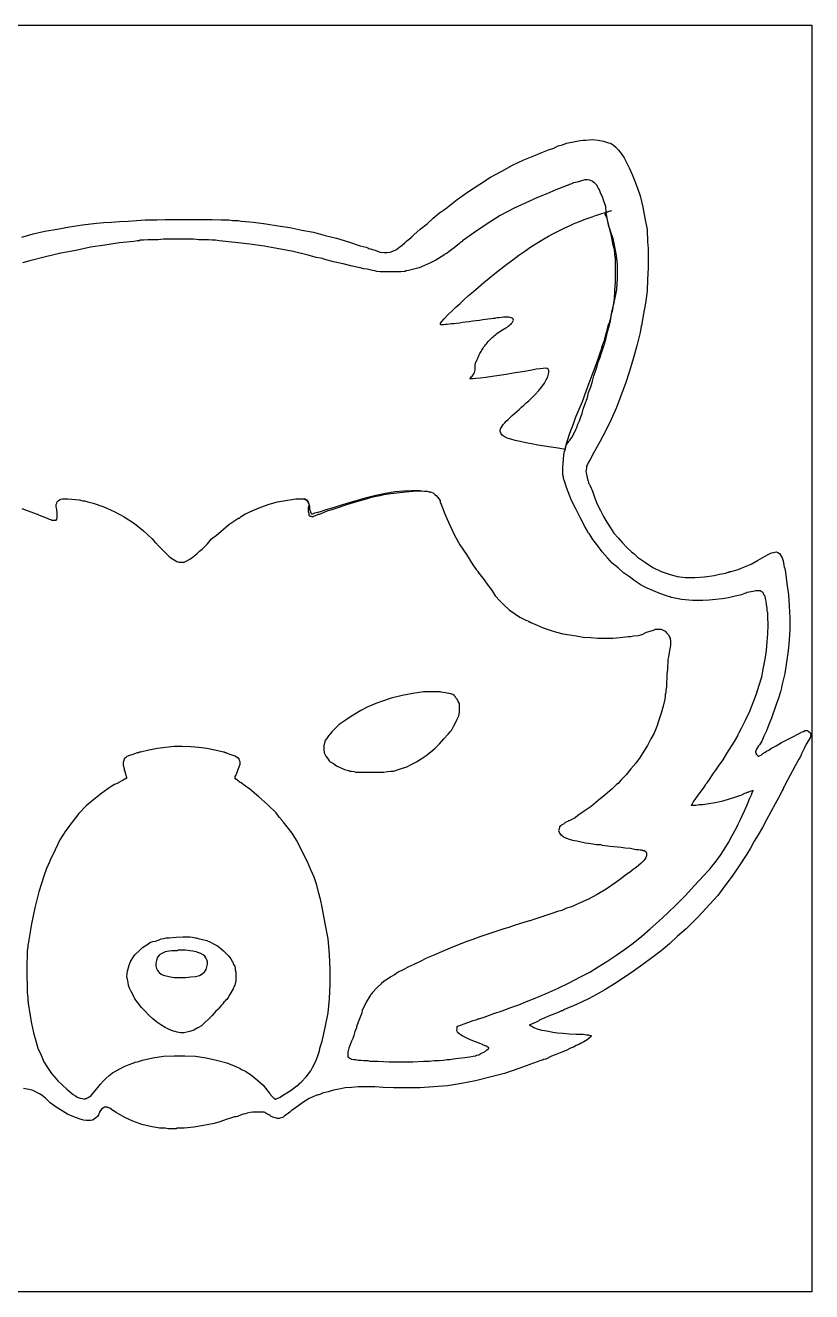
# Model space of a CAD drawing. Extents: x -102 to 19, y 4 to 421.
# Drawn here: x 3.651 to 6.095, y 3.89 to 7.827 of the extents above; entities that cross this region are included whole.
import ezdxf

# ---------------------------------------------------------------- set-up
doc = ezdxf.new("R2010")
doc.units = 0
doc.layers.add('PDF_Capa 1', color=7, linetype='CONTINUOUS')

msp = doc.modelspace()

# ---------------------------------------------------------------- linework, layer by layer
at = {"layer": 'PDF_Capa 1', "linetype": 'Continuous', "lineweight": 25}
for points in [[(2.1583, 7.8267), (6.095, 7.8267), (6.095, 3.89), (2.1583, 3.89)], [(4.805, 5.5117), (4.82, 5.5167), (4.8367, 5.5217), (4.8517, 5.53), (4.8667, 5.5367), (4.8817, 5.5467), (4.8967, 5.5567), (4.9117, 5.5683), (4.925, 5.58), (4.9383, 5.5933), (4.9517, 5.6083), (4.965, 5.6233), (4.9717, 5.63), (4.9717, 5.6317), (4.9733, 5.6333), (4.975, 5.635), (4.9817, 5.6467), (4.9883, 5.6583), (4.9933, 5.67), (4.9983, 5.68), (5, 5.6917), (5, 5.7017), (5, 5.71), (5, 5.7183), (4.9967, 5.725), (4.9933, 5.7317), (4.9883, 5.7367), (4.9867, 5.74), (4.9833, 5.7433), (4.98, 5.7467), (4.9733, 5.7483), (4.9667, 5.75), (4.9567, 5.7517), (4.9433, 5.7533), (4.94, 5.755), (4.9333, 5.755), (4.9183, 5.755), (4.9033, 5.755), (4.8883, 5.755), (4.855, 5.75), (4.8217, 5.7433), (4.7883, 5.735), (4.755, 5.7233), (4.75, 5.7217), (4.745, 5.72), (4.7333, 5.715), (4.7133, 5.7067), (4.6933, 5.6967), (4.675, 5.685), (4.6583, 5.675), (4.6417, 5.6633), (4.6267, 5.6533), (4.615, 5.6417), (4.6033, 5.63), (4.5933, 5.6183), (4.5867, 5.6083), (4.5833, 5.6033), (4.5817, 5.6), (4.5817, 5.5983), (4.5783, 5.5883), (4.5783, 5.5767), (4.58, 5.565), (4.585, 5.555), (4.5917, 5.545), (4.595, 5.54), (4.5983, 5.5367), (4.6083, 5.5317), (4.6183, 5.525), (4.6317, 5.5183), (4.6433, 5.5133), (4.655, 5.51), (4.66, 5.5083), (4.6617, 5.5083), (4.665, 5.5083), (4.6733, 5.5067), (4.6783, 5.505), (4.68, 5.505), (4.685, 5.505), (4.6933, 5.505), (4.705, 5.505), (4.7167, 5.505), (4.73, 5.505), (4.7317, 5.505), (4.735, 5.505), (4.74, 5.505), (4.75, 5.505), (4.7583, 5.505), (4.765, 5.505), (4.7767, 5.5067), (4.7867, 5.5083), (4.795, 5.5083)], [(3.8767, 4.525), (3.885, 4.535), (3.8933, 4.545), (3.9017, 4.5533), (3.9117, 4.5617), (3.9217, 4.57), (3.9333, 4.5767), (3.9467, 4.5833), (3.9583, 4.59), (3.9733, 4.5967), (3.9883, 4.6017), (3.9917, 4.6033), (4, 4.605), (4.015, 4.61), (4.0467, 4.6167), (4.08, 4.6217), (4.1133, 4.6233), (4.1467, 4.6233), (4.18, 4.6217), (4.2133, 4.6167), (4.245, 4.61), (4.2767, 4.6017), (4.305, 4.59), (4.3183, 4.5833), (4.325, 4.58), (4.335, 4.575), (4.355, 4.5617), (4.3733, 4.5467), (4.39, 4.5317), (4.405, 4.5133), (4.4083, 4.5083), (4.41, 4.5067), (4.4117, 4.505), (4.4133, 4.5017), (4.4183, 4.4967), (4.4233, 4.4917), (4.425, 4.49), (4.4283, 4.4883), (4.43, 4.4883), (4.4317, 4.49), (4.4367, 4.4917), (4.4433, 4.495), (4.45, 4.5), (4.4583, 4.505), (4.4767, 4.5167), (4.4917, 4.5283), (4.5, 4.5333), (4.5033, 4.5367), (4.5083, 4.5417), (4.5233, 4.5583), (4.5383, 4.5767), (4.5433, 4.5867), (4.55, 4.5983), (4.555, 4.61), (4.56, 4.6233), (4.565, 4.6383), (4.565, 4.6417), (4.5667, 4.6433), (4.5667, 4.645), (4.5667, 4.6467), (4.5733, 4.6683), (4.5833, 4.7117), (4.5917, 4.7567), (4.5967, 4.8), (4.5983, 4.8467), (4.5983, 4.8917), (4.5967, 4.9383), (4.5917, 4.9867), (4.5833, 5.035), (4.5733, 5.085), (4.5683, 5.11), (4.5667, 5.1167), (4.565, 5.12), (4.565, 5.1217), (4.5633, 5.1283), (4.5567, 5.1533), (4.5483, 5.1783), (4.5383, 5.2017), (4.5283, 5.2267), (4.5167, 5.2483), (4.505, 5.2717), (4.4933, 5.2933), (4.48, 5.315), (4.465, 5.335), (4.4567, 5.345), (4.4533, 5.35), (4.4517, 5.3517), (4.45, 5.3533), (4.44, 5.365), (4.43, 5.3783), (4.405, 5.4033), (4.3767, 5.4283), (4.3483, 5.4517), (4.335, 5.4617), (4.3217, 5.4717), (4.32, 5.4733), (4.3183, 5.4733), (4.3167, 5.475), (4.3133, 5.4767), (4.31, 5.48), (4.305, 5.4833), (4.3033, 5.4867), (4.3017, 5.4867), (4.3033, 5.4883), (4.3033, 5.4917), (4.305, 5.495), (4.31, 5.5067), (4.31, 5.5083), (4.3117, 5.5083), (4.3117, 5.51), (4.3117, 5.5117), (4.315, 5.5217), (4.3183, 5.53), (4.3183, 5.5367), (4.3167, 5.5417), (4.315, 5.5467), (4.31, 5.55), (4.3033, 5.555), (4.2933, 5.5583), (4.2817, 5.5617), (4.275, 5.565), (4.2717, 5.565), (4.27, 5.5667), (4.2667, 5.5667), (4.24, 5.5733), (4.215, 5.5783), (4.19, 5.5817), (4.165, 5.5833), (4.1383, 5.585), (4.1133, 5.585), (4.0867, 5.5817), (4.0617, 5.5783), (4.035, 5.5733), (4.0083, 5.5667), (4.0067, 5.5667), (4.005, 5.5667), (4.0033, 5.565), (3.9983, 5.565), (3.985, 5.56), (3.975, 5.5567), (3.9667, 5.5533), (3.9617, 5.55), (3.9583, 5.5467), (3.9567, 5.5417), (3.955, 5.535), (3.955, 5.5267), (3.9583, 5.5167), (3.9583, 5.5117), (3.96, 5.5083), (3.96, 5.5067), (3.9617, 5.5), (3.9633, 5.495), (3.965, 5.49), (3.965, 5.4867), (3.965, 5.485), (3.9633, 5.485), (3.96, 5.4833), (3.955, 5.48), (3.9483, 5.4767), (3.9417, 5.4733), (3.94, 5.4733), (3.94, 5.4717), (3.9367, 5.47), (3.9283, 5.4667), (3.915, 5.4583), (3.8883, 5.44), (3.8633, 5.42), (3.84, 5.4), (3.8167, 5.3767), (3.7967, 5.35), (3.7767, 5.3233), (3.7583, 5.295), (3.7433, 5.2633), (3.7283, 5.2317), (3.725, 5.2233), (3.7233, 5.22), (3.7217, 5.2167), (3.7167, 5.205), (3.7083, 5.1817), (3.6933, 5.1333), (3.68, 5.0833), (3.67, 5.0333), (3.6617, 4.9833), (3.66, 4.97), (3.6583, 4.9683), (3.6583, 4.9667), (3.6583, 4.9633), (3.6567, 4.9483), (3.6567, 4.9317), (3.655, 4.9133), (3.655, 4.875), (3.6567, 4.8383), (3.6567, 4.82), (3.6583, 4.805), (3.6583, 4.7967), (3.6583, 4.7933), (3.66, 4.7933), (3.66, 4.7917), (3.66, 4.7867), (3.665, 4.7533), (3.67, 4.7233), (3.6767, 4.695), (3.6833, 4.67), (3.69, 4.6467), (3.7, 4.625), (3.7083, 4.605), (3.72, 4.5867), (3.7317, 4.5683), (3.7467, 4.5517), (3.7517, 4.545), (3.765, 4.5333), (3.78, 4.52), (3.7933, 4.5083), (3.8, 4.5033), (3.8067, 4.4983), (3.8117, 4.495), (3.815, 4.4933), (3.8217, 4.4917), (3.8283, 4.49), (3.8333, 4.4883), (3.8383, 4.49), (3.84, 4.49), (3.8417, 4.49), (3.8417, 4.4917), (3.8483, 4.495), (3.855, 4.5), (3.8617, 4.5067)], [(3.985, 4.8133), (3.98, 4.8233), (3.975, 4.8333), (3.9717, 4.8417), (3.97, 4.8517), (3.9683, 4.86), (3.9667, 4.87), (3.9683, 4.8867), (3.9733, 4.905), (3.9767, 4.9133), (3.9783, 4.9183), (3.9783, 4.92), (3.98, 4.92), (3.985, 4.9283), (3.9917, 4.9367), (4.0067, 4.9517), (4.015, 4.96), (4.0233, 4.965), (4.0317, 4.97), (4.0383, 4.975), (4.0467, 4.9783), (4.055, 4.98), (4.0667, 4.9833), (4.0733, 4.9867), (4.08, 4.9883), (4.0883, 4.99), (4.0983, 4.99), (4.12, 4.9917), (4.14, 4.9933), (4.1617, 4.9933), (4.17, 4.9917), (4.1783, 4.99), (4.1817, 4.99), (4.1883, 4.9883), (4.2017, 4.985), (4.215, 4.9817), (4.2267, 4.9767), (4.2383, 4.97), (4.2483, 4.965), (4.2583, 4.9567), (4.2667, 4.95), (4.275, 4.9417), (4.2833, 4.9333), (4.29, 4.925), (4.295, 4.915), (4.2967, 4.9133), (4.2967, 4.9117), (4.2967, 4.91), (4.2983, 4.9067), (4.3017, 4.9017), (4.3033, 4.895), (4.3033, 4.89), (4.305, 4.8833), (4.305, 4.8683), (4.305, 4.8567), (4.3033, 4.8467), (4.3017, 4.8433), (4.3, 4.84), (4.2967, 4.8317), (4.2867, 4.8133), (4.2817, 4.805), (4.2767, 4.7983), (4.2733, 4.795), (4.2717, 4.7933), (4.2683, 4.79), (4.265, 4.785), (4.26, 4.78), (4.25, 4.7683), (4.2483, 4.7667), (4.2467, 4.765), (4.2433, 4.7617), (4.2317, 4.7483), (4.22, 4.7367), (4.2083, 4.7267), (4.1983, 4.7167), (4.1867, 4.71), (4.175, 4.7033), (4.165, 4.7), (4.1533, 4.6967), (4.1433, 4.695), (4.1333, 4.695), (4.1233, 4.6967), (4.1167, 4.6983), (4.1117, 4.7), (4.0983, 4.705), (4.085, 4.7117), (4.0717, 4.72), (4.06, 4.7283), (4.0467, 4.7383), (4.035, 4.75), (4.0233, 4.7617), (4.0117, 4.7733), (4.0017, 4.7867), (3.9917, 4.8)], [(4.2167, 4.9083), (4.2167, 4.915), (4.215, 4.9217), (4.2117, 4.9283), (4.2083, 4.9333), (4.2033, 4.9367), (4.1967, 4.9417), (4.19, 4.9433), (4.1817, 4.9467), (4.1717, 4.9483), (4.1617, 4.95), (4.1483, 4.9517), (4.1367, 4.9517), (4.1283, 4.9517), (4.125, 4.9517), (4.1233, 4.95), (4.1133, 4.95), (4.105, 4.95), (4.0983, 4.9483), (4.085, 4.9467), (4.075, 4.9417), (4.0683, 4.9367), (4.0617, 4.93), (4.0583, 4.92), (4.0567, 4.9117), (4.0567, 4.9033), (4.0583, 4.895), (4.0617, 4.8883), (4.0667, 4.8817), (4.0733, 4.8767), (4.0767, 4.875), (4.0833, 4.8733), (4.0883, 4.8717), (4.0967, 4.87), (4.1133, 4.8667), (4.1317, 4.8667), (4.1483, 4.8667), (4.165, 4.8683), (4.18, 4.87), (4.1917, 4.8733), (4.2, 4.8783), (4.2083, 4.885), (4.2133, 4.8917), (4.215, 4.9)]]:
    msp.add_lwpolyline(points, close=True, dxfattribs=at)
for points in [[(3.64, 7.1683), (3.675, 7.1783), (3.7117, 7.1867), (3.75, 7.1933), (3.7883, 7.2), (3.8283, 7.2067), (3.8717, 7.2117), (3.895, 7.2133), (3.9183, 7.215), (3.9433, 7.2167), (3.97, 7.2183), (3.9967, 7.22), (4.0233, 7.2217), (4.0383, 7.2217), (4.0417, 7.2217), (4.0433, 7.2217), (4.045, 7.2217), (4.0467, 7.2217), (4.06, 7.2217), (4.085, 7.2233), (4.1133, 7.2233), (4.1733, 7.2233), (4.2033, 7.2233), (4.2317, 7.2233), (4.26, 7.2217), (4.2833, 7.2217), (4.295, 7.22), (4.305, 7.22), (4.3133, 7.22), (4.3217, 7.2183), (4.36, 7.215), (4.3983, 7.21), (4.4367, 7.2033), (4.4733, 7.1983), (4.51, 7.19), (4.5467, 7.1833), (4.5833, 7.1733), (4.6183, 7.165), (4.655, 7.1533), (4.6917, 7.1417), (4.71, 7.1367), (4.715, 7.135), (4.7167, 7.1333), (4.7183, 7.1333), (4.7233, 7.1317), (4.74, 7.1267), (4.7533, 7.1217), (4.765, 7.12), (4.775, 7.12), (4.785, 7.1217), (4.7933, 7.125), (4.805, 7.13), (4.815, 7.1383), (4.8217, 7.1433), (4.83, 7.15), (4.8367, 7.1567), (4.845, 7.1633), (4.85, 7.1667), (4.85, 7.1683), (4.8533, 7.17), (4.8583, 7.175), (4.8783, 7.1933), (4.9, 7.21), (4.9183, 7.2267), (4.9383, 7.2433), (4.9567, 7.2567), (4.9933, 7.285), (5.0283, 7.31), (5.0633, 7.3333), (5.0967, 7.355), (5.1317, 7.3733), (5.165, 7.3917), (5.2, 7.4083), (5.2367, 7.4233), (5.2567, 7.4317), (5.2767, 7.44), (5.2933, 7.445), (5.3067, 7.4517), (5.32, 7.455), (5.3333, 7.46), (5.355, 7.465), (5.375, 7.4683), (5.385, 7.47), (5.3933, 7.47), (5.4133, 7.4717), (5.4317, 7.47), (5.4483, 7.4667), (5.4633, 7.4617), (5.47, 7.46), (5.4733, 7.4583), (5.4783, 7.455), (5.4867, 7.4483), (5.495, 7.4383), (5.5033, 7.4283), (5.5117, 7.415), (5.52, 7.3983), (5.5283, 7.3817), (5.5367, 7.3633), (5.545, 7.3417), (5.5533, 7.32), (5.5617, 7.2967), (5.57, 7.2617), (5.5767, 7.2267), (5.5833, 7.1917), (5.585, 7.1533), (5.5867, 7.1333), (5.5867, 7.1133), (5.5867, 7.0917), (5.5867, 7.0733), (5.585, 7.0367), (5.5833, 7), (5.5783, 6.9633), (5.5717, 6.925), (5.5683, 6.905), (5.5667, 6.9), (5.5667, 6.8983), (5.5667, 6.8967), (5.565, 6.8917), (5.5617, 6.8717), (5.5517, 6.83), (5.54, 6.79), (5.5283, 6.7517), (5.5167, 6.7133), (5.5017, 6.675), (5.4883, 6.6383), (5.4717, 6.6017), (5.455, 6.5667), (5.4367, 6.5317), (5.4183, 6.4983), (5.4067, 6.4767), (5.4017, 6.4683), (5.3983, 6.4617), (5.395, 6.4567), (5.395, 6.455), (5.395, 6.4533), (5.395, 6.45), (5.3933, 6.44), (5.395, 6.4317), (5.3967, 6.42), (5.4, 6.41), (5.4017, 6.405), (5.4017, 6.4033), (5.4033, 6.4017), (5.4067, 6.395), (5.4133, 6.3783), (5.42, 6.36), (5.4283, 6.3383), (5.4383, 6.3183), (5.4483, 6.3), (5.4583, 6.2817), (5.47, 6.265), (5.48, 6.2483), (5.4933, 6.2333), (5.5067, 6.2183), (5.52, 6.2033), (5.535, 6.19), (5.5433, 6.1833), (5.545, 6.1817), (5.5483, 6.1783), (5.5533, 6.1733), (5.5783, 6.1567), (5.6017, 6.1417), (5.6267, 6.1283), (5.6517, 6.12), (5.6767, 6.1133), (5.7033, 6.11), (5.7317, 6.11), (5.7617, 6.1117), (5.7917, 6.1167), (5.8083, 6.12), (5.8267, 6.1233), (5.835, 6.1267), (5.8367, 6.1267), (5.8383, 6.1267), (5.84, 6.1283), (5.845, 6.1283), (5.8667, 6.135), (5.8867, 6.1433), (5.9067, 6.1517), (5.9267, 6.1633), (5.9483, 6.175), (5.96, 6.1817), (5.97, 6.1867), (5.9767, 6.1883), (5.985, 6.19), (5.99, 6.1883), (5.995, 6.185), (5.9983, 6.18), (6.0033, 6.1717), (6.0067, 6.1617), (6.0083, 6.1483), (6.01, 6.1417), (6.0117, 6.14), (6.0117, 6.1383), (6.0117, 6.1367), (6.0133, 6.1267), (6.0183, 6.0917), (6.0233, 6.0567), (6.025, 6.0217), (6.0267, 5.985), (6.0267, 5.95), (6.025, 5.915), (6.0217, 5.8817), (6.0167, 5.8467), (6.0117, 5.8117), (6.0033, 5.7783), (6.0017, 5.77), (6.0017, 5.7683), (6.0017, 5.7667), (6, 5.7633), (5.9983, 5.755), (5.9917, 5.735), (5.985, 5.715), (5.97, 5.6733), (5.9617, 5.6533), (5.955, 5.6333), (5.9467, 5.6167), (5.94, 5.6017), (5.9333, 5.59), (5.93, 5.5867), (5.9267, 5.5817), (5.9233, 5.5767), (5.9217, 5.5717), (5.92, 5.5683), (5.9217, 5.5633), (5.9233, 5.56), (5.9267, 5.5567), (5.9283, 5.555), (5.9317, 5.555), (5.9333, 5.5567), (5.9383, 5.5583), (5.9417, 5.5617), (5.9433, 5.5633), (5.9467, 5.565), (5.95, 5.5667), (5.955, 5.57), (5.9617, 5.5733), (5.9683, 5.5783), (5.985, 5.5867), (6.0017, 5.5967), (6.0367, 5.615), (6.0517, 5.6233), (6.0583, 5.6267), (6.065, 5.63), (6.07, 5.6317), (6.0733, 5.635), (6.0767, 5.635), (6.0783, 5.635), (6.0817, 5.635), (6.085, 5.6317), (6.09, 5.6283), (6.0917, 5.625), (6.0933, 5.62), (6.0917, 5.6183), (6.0917, 5.615), (6.09, 5.6117), (6.0883, 5.6083), (6.085, 5.6033), (6.0783, 5.5917), (6.0717, 5.5783), (6.0633, 5.5617), (6.06, 5.5533), (6.055, 5.545), (6.0433, 5.525), (6.02, 5.48), (6.01, 5.46), (6.0067, 5.455), (6.0067, 5.4533), (6.0033, 5.4483), (5.9967, 5.435), (5.9817, 5.4067), (5.9683, 5.3817), (5.955, 5.3567), (5.9417, 5.3333), (5.9283, 5.31), (5.9167, 5.29), (5.905, 5.2683), (5.8933, 5.25), (5.87, 5.2133), (5.8483, 5.1817), (5.825, 5.1517), (5.8033, 5.1217), (5.7783, 5.095), (5.755, 5.0683), (5.7417, 5.055), (5.73, 5.0433), (5.705, 5.0183), (5.6783, 4.995), (5.6533, 4.9717), (5.6267, 4.95), (5.5983, 4.9283), (5.57, 4.9067), (5.5417, 4.8867), (5.5117, 4.8667), (5.4817, 4.8467), (5.4517, 4.8283), (5.4267, 4.8133), (5.4033, 4.8017), (5.38, 4.79), (5.355, 4.7783), (5.3417, 4.7733), (5.3267, 4.7667), (5.32, 4.7633), (5.3167, 4.7633), (5.315, 4.7617), (5.3067, 4.7583), (5.2767, 4.7467), (5.2633, 4.74), (5.25, 4.735), (5.2467, 4.7317), (5.2433, 4.73), (5.2383, 4.7283), (5.2167, 4.7183), (5.225, 4.715), (5.2283, 4.7133), (5.2317, 4.7117), (5.2383, 4.7083), (5.255, 4.7033), (5.265, 4.7017), (5.2767, 4.7), (5.29, 4.6967), (5.305, 4.695), (5.3217, 4.6933), (5.3417, 4.6917), (5.3633, 4.69), (5.37, 4.69), (5.3717, 4.69), (5.375, 4.69), (5.385, 4.69), (5.395, 4.6883), (5.4017, 4.6883), (5.4067, 4.6867), (5.41, 4.6867), (5.41, 4.685), (5.4083, 4.6817), (5.4033, 4.6783), (5.3967, 4.6733), (5.3867, 4.6667), (5.3767, 4.6617), (5.3717, 4.6583), (5.3633, 4.655), (5.355, 4.65), (5.345, 4.6467), (5.3317, 4.64), (5.3183, 4.635), (5.3033, 4.6283), (5.2867, 4.6217), (5.2683, 4.6133), (5.2633, 4.6117), (5.2617, 4.6117), (5.2583, 4.61), (5.2533, 4.6083), (5.23, 4.6), (5.185, 4.5833), (5.14, 4.5683), (5.095, 4.5567), (5.05, 4.545), (5.0067, 4.5367), (4.9633, 4.53), (4.92, 4.5267), (4.8783, 4.5233), (4.8367, 4.5233), (4.795, 4.5233), (4.7633, 4.525), (4.7367, 4.5267), (4.71, 4.5267), (4.6867, 4.5267), (4.665, 4.525), (4.645, 4.5233), (4.6267, 4.52), (4.6083, 4.5167), (4.5917, 4.5117), (4.575, 4.5067), (4.5667, 4.5033), (4.5633, 4.5017), (4.56, 4.5017), (4.5517, 4.4983), (4.5333, 4.49), (4.5167, 4.48), (4.5017, 4.47), (4.4867, 4.4583), (4.4783, 4.4533), (4.475, 4.45), (4.4733, 4.4483), (4.465, 4.4417), (4.4567, 4.4367), (4.4517, 4.4317), (4.445, 4.43), (4.44, 4.4283), (4.4333, 4.4283), (4.4283, 4.43), (4.4233, 4.4317), (4.415, 4.435), (4.4133, 4.4367), (4.4117, 4.4383), (4.41, 4.4383), (4.4017, 4.4433), (4.395, 4.4467), (4.3933, 4.4483), (4.39, 4.4483), (4.3867, 4.4483), (4.3683, 4.4483), (4.3583, 4.4483), (4.35, 4.4467), (4.34, 4.445), (4.335, 4.4433), (4.3283, 4.4417), (4.32, 4.4383), (4.31, 4.435), (4.305, 4.4333), (4.3033, 4.4333), (4.3, 4.4333), (4.295, 4.4317), (4.275, 4.425), (4.255, 4.4183), (4.2383, 4.4133), (4.2217, 4.41), (4.205, 4.4067), (4.175, 4.4017), (4.145, 4.3983), (4.1283, 4.3983), (4.125, 4.3983), (4.1233, 4.3983), (4.1217, 4.3983), (4.12, 4.3967), (4.1067, 4.3967), (4.095, 4.3967), (4.085, 4.3983), (4.075, 4.3983), (4.0683, 4.3983), (4.04, 4.4033), (4.0133, 4.41), (3.985, 4.42), (3.96, 4.4317), (3.9333, 4.4467), (3.9283, 4.45), (3.9267, 4.4517), (3.925, 4.4517), (3.9233, 4.4533), (3.9133, 4.46), (3.9083, 4.4617), (3.905, 4.4633), (3.9033, 4.4633), (3.9017, 4.4633), (3.8967, 4.4633), (3.8933, 4.4617), (3.8883, 4.4583), (3.885, 4.4533), (3.8817, 4.4483), (3.8783, 4.44), (3.875, 4.435), (3.87, 4.43), (3.865, 4.4267), (3.86, 4.4233), (3.8533, 4.4217), (3.8467, 4.4217), (3.84, 4.4217), (3.8317, 4.4233), (3.8217, 4.4267), (3.81, 4.43), (3.8017, 4.4333), (3.7817, 4.4417), (3.765, 4.4517), (3.7467, 4.4633), (3.7283, 4.4767), (3.72, 4.485), (3.7183, 4.4867), (3.7167, 4.4883), (3.7133, 4.4917), (3.7033, 4.5), (3.695, 4.505), (3.685, 4.51), (3.675, 4.515), (3.6617, 4.5183), (3.645, 4.5217)], [(3.64, 6.325), (3.685, 6.3083), (3.6883, 6.3067), (3.69, 6.3067), (3.6917, 6.305), (3.6967, 6.3033), (3.705, 6.3), (3.7183, 6.295), (3.725, 6.2917), (3.73, 6.29), (3.7333, 6.2883), (3.735, 6.2883), (3.7383, 6.2883), (3.7433, 6.2883), (3.7467, 6.2883), (3.7483, 6.2917), (3.75, 6.2967), (3.75, 6.3033), (3.75, 6.3133), (3.7483, 6.3183), (3.7483, 6.3217), (3.7467, 6.33), (3.7467, 6.3367), (3.7483, 6.3417), (3.75, 6.345), (3.7533, 6.3483), (3.7567, 6.3517), (3.7617, 6.3533), (3.7667, 6.355), (3.775, 6.355), (3.7833, 6.355), (3.795, 6.3533), (3.8183, 6.3517), (3.83, 6.3483), (3.8317, 6.3483), (3.835, 6.3483), (3.845, 6.345), (3.8617, 6.3417), (3.895, 6.33), (3.9267, 6.315), (3.9583, 6.2983), (3.99, 6.2783), (4.0183, 6.255), (4.045, 6.23), (4.0517, 6.2233), (4.0533, 6.22), (4.0567, 6.2183), (4.065, 6.2083), (4.0733, 6.2), (4.08, 6.1933), (4.0867, 6.1867), (4.0933, 6.18), (4.0983, 6.175), (4.1033, 6.1717), (4.1133, 6.165), (4.1217, 6.16), (4.1283, 6.1583), (4.1367, 6.1583), (4.145, 6.1583), (4.1533, 6.1617), (4.1617, 6.1667), (4.1733, 6.175), (4.1783, 6.18), (4.185, 6.185), (4.1917, 6.1917), (4.2, 6.1983), (4.2167, 6.215), (4.23, 6.23), (4.245, 6.2417), (4.2583, 6.2533), (4.2833, 6.275), (4.3117, 6.2933), (4.3133, 6.295), (4.3167, 6.295), (4.3217, 6.3), (4.3333, 6.3067), (4.3583, 6.3183), (4.3833, 6.3283), (4.4083, 6.3383), (4.435, 6.345), (4.46, 6.35), (4.485, 6.3533), (4.4917, 6.355), (4.495, 6.355), (4.4967, 6.355), (4.5017, 6.355), (4.5083, 6.355), (4.5133, 6.355), (4.5183, 6.355), (4.52, 6.355), (4.525, 6.3517), (4.5283, 6.3467), (4.53, 6.3433), (4.5317, 6.3383), (4.5317, 6.3333), (4.53, 6.3283), (4.53, 6.315), (4.5317, 6.31), (4.5317, 6.305), (4.5333, 6.3017), (4.5367, 6.3017), (4.54, 6.3), (4.545, 6.3), (4.55, 6.3017), (4.5583, 6.305), (4.5617, 6.3067), (4.5633, 6.3067), (4.565, 6.3067), (4.5683, 6.3083), (4.58, 6.3133), (4.5917, 6.3183), (4.605, 6.3217), (4.62, 6.3267), (4.65, 6.3367), (4.6817, 6.3467), (4.7117, 6.355), (4.7267, 6.36), (4.7417, 6.3633), (4.7533, 6.365), (4.765, 6.3683), (4.7867, 6.3717), (4.8333, 6.3767), (4.855, 6.3783), (4.875, 6.38), (4.8833, 6.38), (4.8917, 6.3783), (4.9, 6.3783), (4.905, 6.3767), (4.9083, 6.3767), (4.91, 6.3767), (4.9117, 6.375), (4.9183, 6.3733), (4.9233, 6.3683), (4.9283, 6.365), (4.9367, 6.3533), (4.94, 6.3483), (4.94, 6.345), (4.94, 6.3433), (4.9417, 6.3417), (4.9433, 6.3383), (4.945, 6.3317), (4.9567, 6.3033), (4.97, 6.2733), (4.985, 6.2417), (5.0017, 6.2117), (5.0217, 6.1817), (5.0417, 6.15), (5.0517, 6.135), (5.0583, 6.1283), (5.0583, 6.125), (5.06, 6.125), (5.065, 6.1183), (5.0767, 6.1033), (5.0883, 6.0867), (5.0933, 6.08), (5.0983, 6.0733), (5.0983, 6.0717), (5.1, 6.0717), (5.1017, 6.0683), (5.105, 6.0633), (5.1117, 6.0533), (5.1267, 6.0367), (5.14, 6.0233), (5.155, 6.01), (5.1717, 5.9983), (5.1883, 5.9867), (5.2083, 5.9767), (5.2133, 5.975), (5.215, 5.9733), (5.2167, 5.9733), (5.2217, 5.97), (5.2417, 5.9617), (5.26, 5.9533), (5.2817, 5.9467), (5.3017, 5.94), (5.3217, 5.935), (5.3433, 5.9317), (5.3633, 5.9283), (5.385, 5.925), (5.4083, 5.9233), (5.43, 5.9217), (5.4533, 5.9217), (5.4767, 5.9217), (5.5, 5.9233), (5.525, 5.9267), (5.5283, 5.9267), (5.53, 5.9267), (5.5317, 5.9267), (5.5333, 5.9267), (5.5417, 5.9283), (5.5567, 5.93), (5.5683, 5.9333), (5.5817, 5.94), (5.5933, 5.9433), (5.6033, 5.9467), (5.61, 5.95), (5.6133, 5.95), (5.6167, 5.95), (5.62, 5.95), (5.6267, 5.95), (5.6333, 5.9467), (5.64, 5.9433), (5.645, 5.9367), (5.65, 5.9317), (5.6533, 5.925), (5.655, 5.9217), (5.655, 5.9183), (5.6567, 5.915), (5.6567, 5.905), (5.6567, 5.9), (5.655, 5.8933), (5.6517, 5.8767), (5.65, 5.8633), (5.6483, 5.855), (5.6483, 5.845), (5.6467, 5.835), (5.6467, 5.8233), (5.645, 5.8117), (5.645, 5.8), (5.6433, 5.78), (5.6433, 5.77), (5.6417, 5.76), (5.6417, 5.7517), (5.64, 5.7467), (5.64, 5.745), (5.64, 5.7417), (5.6383, 5.7317), (5.6333, 5.71), (5.6267, 5.6883), (5.62, 5.6667), (5.6133, 5.6467), (5.605, 5.6267), (5.595, 5.6083), (5.585, 5.5883), (5.5733, 5.57), (5.5617, 5.5517), (5.5483, 5.5333), (5.5333, 5.515), (5.5183, 5.4967), (5.5017, 5.48), (5.4933, 5.47), (5.4883, 5.4667), (5.4867, 5.465), (5.485, 5.4633), (5.475, 5.4533), (5.4533, 5.435), (5.4317, 5.4167), (5.41, 5.3983), (5.3883, 5.3833), (5.3683, 5.37), (5.36, 5.3633), (5.35, 5.3583), (5.3433, 5.355), (5.34, 5.3533), (5.3367, 5.3517), (5.3283, 5.3483), (5.3233, 5.3433), (5.3183, 5.3417), (5.315, 5.3383), (5.3117, 5.335), (5.31, 5.3283), (5.3083, 5.3233), (5.31, 5.3183), (5.3117, 5.315), (5.315, 5.31), (5.32, 5.3067), (5.325, 5.3033), (5.3333, 5.3), (5.3417, 5.2967), (5.3517, 5.2933), (5.365, 5.2917), (5.3783, 5.2883), (5.3917, 5.285), (5.4083, 5.2833), (5.4267, 5.28), (5.4317, 5.28), (5.4333, 5.28), (5.435, 5.28), (5.4383, 5.28), (5.4433, 5.2783), (5.4683, 5.275), (5.4917, 5.2733), (5.5033, 5.2717), (5.515, 5.27), (5.5317, 5.2683), (5.5483, 5.265), (5.5567, 5.265), (5.5617, 5.2633), (5.5667, 5.2633), (5.57, 5.2617), (5.575, 5.2617), (5.5767, 5.26), (5.58, 5.2583), (5.5817, 5.2533), (5.5817, 5.25), (5.5817, 5.245), (5.58, 5.24), (5.5767, 5.235), (5.5717, 5.2283), (5.565, 5.2217), (5.5567, 5.215), (5.545, 5.205), (5.5417, 5.2033), (5.5333, 5.1967), (5.5167, 5.185), (5.5017, 5.1733), (5.4867, 5.1617), (5.4567, 5.1417), (5.4283, 5.125), (5.4017, 5.11), (5.375, 5.0983), (5.3483, 5.0867), (5.3333, 5.0817), (5.3283, 5.08), (5.325, 5.0783), (5.3183, 5.075), (5.305, 5.0717), (5.29, 5.0667), (5.2717, 5.06), (5.235, 5.0483), (5.225, 5.045), (5.22, 5.0433), (5.2183, 5.0433), (5.2133, 5.0417), (5.2033, 5.0383), (5.1867, 5.0333), (5.17, 5.0283), (5.1533, 5.0217), (5.1383, 5.0183), (5.11, 5.0083), (5.085, 5), (5.0633, 4.9933), (5.0417, 4.985), (5.0233, 4.9783), (5.005, 4.9717), (4.9717, 4.9583), (4.9367, 4.9433), (4.9183, 4.935), (4.8983, 4.9267), (4.8783, 4.9167), (4.8583, 4.9067), (4.84, 4.8983), (4.825, 4.89), (4.81, 4.8833), (4.7983, 4.875), (4.7867, 4.8683), (4.7767, 4.8617), (4.7667, 4.855), (4.7583, 4.8483), (4.7433, 4.835), (4.73, 4.82), (4.7283, 4.8167), (4.725, 4.8133), (4.7217, 4.8083), (4.71, 4.79), (4.705, 4.7783), (4.6983, 4.765), (4.6967, 4.7567), (4.6933, 4.7483), (4.69, 4.7383), (4.685, 4.7283), (4.6817, 4.7167), (4.68, 4.7133), (4.68, 4.71), (4.675, 4.6983), (4.6717, 4.6867), (4.6683, 4.6767), (4.665, 4.6683), (4.6617, 4.66), (4.66, 4.655), (4.6583, 4.6517), (4.6567, 4.6467), (4.6533, 4.635), (4.6533, 4.6317), (4.6533, 4.6267), (4.6533, 4.62), (4.6583, 4.6167), (4.6617, 4.615), (4.665, 4.6133), (4.6717, 4.6117), (4.6767, 4.6117), (4.685, 4.61), (4.6933, 4.61), (4.7033, 4.6083), (4.715, 4.6083), (4.7217, 4.6067), (4.7283, 4.6067), (4.7467, 4.6067), (4.7817, 4.605), (4.855, 4.605), (4.89, 4.6067), (4.9067, 4.6067), (4.9217, 4.6083), (4.9367, 4.6083), (4.95, 4.61), (4.9617, 4.6117), (4.9633, 4.6117), (4.965, 4.6117), (4.97, 4.6117), (4.975, 4.6133), (4.9883, 4.615), (5.0167, 4.6183), (5.0317, 4.62), (5.0433, 4.6217), (5.05, 4.6233), (5.0533, 4.625), (5.06, 4.6267), (5.0667, 4.63), (5.08, 4.6367), (5.085, 4.6417), (5.09, 4.645), (5.0917, 4.6467), (5.0917, 4.6483), (5.0883, 4.65), (5.0833, 4.6533), (5.075, 4.6567), (5.0733, 4.6567), (5.0717, 4.6583), (5.0667, 4.66), (5.05, 4.6667), (5.0367, 4.6717), (5.025, 4.6767), (5.015, 4.6817), (5.0083, 4.685), (5.0033, 4.6883), (5, 4.6917), (4.995, 4.695), (4.9933, 4.6983), (4.9917, 4.7033), (4.9933, 4.7067), (4.9933, 4.7083), (4.9933, 4.7133), (4.9933, 4.715), (4.9983, 4.7167), (5.0067, 4.72), (5.0433, 4.7333), (5.0517, 4.735), (5.0567, 4.7367), (5.0583, 4.7383), (5.06, 4.7383), (5.0767, 4.7433), (5.1067, 4.755), (5.1333, 4.7633), (5.16, 4.7733), (5.185, 4.7817), (5.2083, 4.7917), (5.23, 4.8), (5.25, 4.8083), (5.27, 4.8167), (5.3067, 4.8333), (5.3417, 4.85), (5.3767, 4.8683), (5.405, 4.8833), (5.4317, 4.9), (5.4583, 4.9167), (5.4867, 4.935), (5.5133, 4.9533), (5.54, 4.9733), (5.5667, 4.995), (5.5933, 5.0183), (5.62, 5.0417), (5.6467, 5.0667), (5.675, 5.0933), (5.7033, 5.1217), (5.73, 5.1517), (5.76, 5.1833), (5.7733, 5.1983), (5.7783, 5.2033), (5.785, 5.2117), (5.7983, 5.2283), (5.8117, 5.2467), (5.8233, 5.265), (5.8367, 5.2867), (5.8483, 5.3083), (5.8617, 5.3317), (5.8667, 5.3433), (5.87, 5.35), (5.8733, 5.3583), (5.8783, 5.3667), (5.8867, 5.385), (5.895, 5.4033), (5.9017, 5.4217), (5.905, 5.4283), (5.9083, 5.435), (5.91, 5.4417), (5.9117, 5.445), (5.9133, 5.4483), (5.91, 5.4467), (5.9033, 5.445), (5.8967, 5.4417), (5.895, 5.4417), (5.8917, 5.44), (5.8867, 5.4383), (5.8767, 5.4333), (5.855, 5.4267), (5.835, 5.42), (5.815, 5.4133), (5.795, 5.41), (5.775, 5.4067), (5.7567, 5.4033), (5.7517, 5.4033), (5.75, 5.4033), (5.7483, 5.4033), (5.745, 5.4033), (5.735, 5.4017), (5.73, 5.4017), (5.7267, 5.4017), (5.7233, 5.4017), (5.7217, 5.4017), (5.7217, 5.4033), (5.7233, 5.405), (5.7267, 5.4117), (5.7333, 5.42), (5.74, 5.43), (5.7483, 5.4417), (5.7583, 5.455), (5.7633, 5.4617), (5.765, 5.465), (5.765, 5.4667), (5.7667, 5.4683), (5.77, 5.4717), (5.78, 5.485), (5.7883, 5.4983), (5.7967, 5.5117), (5.805, 5.5233), (5.82, 5.5433), (5.8317, 5.5633), (5.855, 5.6), (5.865, 5.6183), (5.865, 5.62), (5.8667, 5.62), (5.8667, 5.6217), (5.87, 5.6283), (5.8767, 5.6417), (5.89, 5.6683), (5.9033, 5.695), (5.9133, 5.7217), (5.9233, 5.7483), (5.9317, 5.775), (5.94, 5.8017), (5.945, 5.83), (5.95, 5.8567), (5.955, 5.8833), (5.9567, 5.91), (5.9583, 5.935), (5.96, 5.9617), (5.9583, 5.9883), (5.9583, 6.0017), (5.9567, 6.005), (5.9567, 6.0067), (5.9567, 6.0083), (5.9567, 6.015), (5.955, 6.0267), (5.9533, 6.0367), (5.9517, 6.045), (5.95, 6.0517), (5.9467, 6.0567), (5.945, 6.0617), (5.9417, 6.065), (5.9383, 6.0667), (5.935, 6.0683), (5.9283, 6.0683), (5.9217, 6.0683), (5.9133, 6.0667), (5.895, 6.0633), (5.8917, 6.0617), (5.8867, 6.06), (5.8767, 6.0567), (5.8567, 6.0517), (5.8367, 6.0467), (5.8167, 6.0433), (5.7967, 6.0417), (5.7767, 6.04), (5.7567, 6.0383), (5.7467, 6.0383), (5.74, 6.0383), (5.725, 6.0383), (5.7133, 6.04), (5.69, 6.0417), (5.665, 6.0467), (5.6583, 6.0483), (5.6567, 6.05), (5.6533, 6.05), (5.6433, 6.0533), (5.6233, 6.06), (5.6033, 6.0683), (5.5833, 6.0767), (5.565, 6.0867), (5.5467, 6.0983), (5.5283, 6.1117), (5.51, 6.125), (5.4933, 6.14), (5.475, 6.155), (5.46, 6.1717), (5.4433, 6.19), (5.43, 6.2083), (5.415, 6.2283), (5.4083, 6.2383), (5.405, 6.2433), (5.4033, 6.2467), (5.4017, 6.2467), (5.3967, 6.2567), (5.39, 6.2683), (5.3767, 6.295), (5.3617, 6.3233), (5.3483, 6.35), (5.3383, 6.3767), (5.3333, 6.39), (5.33, 6.4), (5.3267, 6.41), (5.3233, 6.4183), (5.3233, 6.4217), (5.3233, 6.4233), (5.3217, 6.4283), (5.3217, 6.44), (5.3217, 6.4517), (5.3233, 6.4783), (5.325, 6.4917), (5.3267, 6.5017), (5.3283, 6.5067), (5.3283, 6.51), (5.33, 6.515), (5.3333, 6.5233), (5.3383, 6.53), (5.34, 6.5333), (5.3417, 6.535), (5.3433, 6.5367), (5.35, 6.545), (5.355, 6.555), (5.3617, 6.57), (5.365, 6.5767), (5.3683, 6.5867), (5.3733, 6.5967), (5.3767, 6.6067), (5.3817, 6.62), (5.385, 6.6333), (5.39, 6.6483), (5.3933, 6.6567), (5.395, 6.66), (5.395, 6.6617), (5.395, 6.6633), (5.3967, 6.665), (5.4017, 6.685), (5.4083, 6.7033), (5.4133, 6.72), (5.4183, 6.7367), (5.4233, 6.7517), (5.4283, 6.7667), (5.4317, 6.78), (5.4367, 6.7917), (5.4433, 6.815), (5.45, 6.8333), (5.455, 6.85), (5.4583, 6.865), (5.4617, 6.8767), (5.465, 6.8883), (5.47, 6.9083), (5.4733, 6.9283), (5.475, 6.94), (5.4783, 6.9517), (5.4817, 6.9767), (5.4833, 7.0017), (5.485, 7.0283), (5.485, 7.0533), (5.485, 7.0783), (5.485, 7.1017), (5.4833, 7.1117), (5.4833, 7.1167), (5.4817, 7.13), (5.4783, 7.1433), (5.4733, 7.1717), (5.47, 7.1833), (5.4667, 7.1967), (5.465, 7.2017), (5.465, 7.2033), (5.465, 7.205), (5.4633, 7.21), (5.46, 7.2217), (5.4583, 7.2333), (5.4567, 7.245), (5.455, 7.2633), (5.4483, 7.2833), (5.445, 7.2933), (5.44, 7.3033), (5.435, 7.315), (5.4333, 7.3183), (5.4317, 7.32), (5.43, 7.3233), (5.4283, 7.3283), (5.425, 7.3317), (5.42, 7.3367), (5.415, 7.34), (5.4133, 7.3417), (5.41, 7.3433), (5.405, 7.345), (5.3983, 7.3467), (5.39, 7.3467), (5.38, 7.3433), (5.37, 7.34), (5.3617, 7.3383), (5.355, 7.3367), (5.3467, 7.3333), (5.3417, 7.3317), (5.34, 7.33), (5.3367, 7.33), (5.33, 7.3267), (5.3, 7.315), (5.2717, 7.3033), (5.2433, 7.2917), (5.2183, 7.28), (5.1933, 7.2683), (5.17, 7.2583), (5.1483, 7.2467), (5.1267, 7.235), (5.0867, 7.21), (5.0483, 7.1833), (5.01, 7.1567), (5.0083, 7.1533), (5.0067, 7.1533), (5.0033, 7.1517), (5, 7.1483), (4.9833, 7.135), (4.9683, 7.1233), (4.9617, 7.1183), (4.955, 7.115), (4.9533, 7.1133), (4.9517, 7.1117), (4.9433, 7.1067), (4.9267, 7.0967), (4.91, 7.0883), (4.8917, 7.08), (4.875, 7.0733), (4.8583, 7.0683), (4.8417, 7.065), (4.835, 7.0633), (4.8317, 7.0617), (4.8283, 7.0617), (4.8183, 7.06), (4.805, 7.06), (4.7783, 7.06), (4.765, 7.06), (4.7533, 7.06), (4.7433, 7.0617), (4.7367, 7.0633), (4.73, 7.065), (4.7217, 7.0667), (4.7133, 7.0683), (4.7033, 7.07), (4.6917, 7.0733), (4.6667, 7.0783), (4.6383, 7.085), (4.6083, 7.0917), (4.5783, 7.1), (4.575, 7.1017), (4.5683, 7.1033), (4.555, 7.105), (4.53, 7.1117), (4.4833, 7.1233), (4.4383, 7.1317), (4.3933, 7.14), (4.3483, 7.1467), (4.3033, 7.1517), (4.2533, 7.1567), (4.2417, 7.1583), (4.235, 7.1583), (4.2317, 7.1583), (4.22, 7.16), (4.205, 7.16), (4.19, 7.16), (4.1733, 7.1617), (4.155, 7.1617), (4.08, 7.1617), (4.0633, 7.16), (4.0467, 7.16), (4.0317, 7.16), (4.0183, 7.1583), (4.0067, 7.1583), (4.005, 7.1567), (4.0017, 7.1567), (4, 7.1567), (3.9883, 7.155), (3.9433, 7.15), (3.8983, 7.1433), (3.8533, 7.1367), (3.8083, 7.1267), (3.7617, 7.1183), (3.7133, 7.1067), (3.665, 7.095), (3.6417, 7.0883)], [(4.8767, 6.38), (4.8517, 6.38), (4.8267, 6.3783), (4.8, 6.3767), (4.77, 6.3717), (4.74, 6.365), (4.7067, 6.3567), (4.69, 6.3517), (4.6717, 6.3467), (4.6533, 6.3417), (4.6333, 6.335), (4.6167, 6.33), (4.6, 6.325), (4.585, 6.32), (4.57, 6.315), (4.56, 6.3117), (4.55, 6.31), (4.545, 6.3083), (4.5433, 6.3067), (4.5417, 6.3067), (4.54, 6.3083), (4.5383, 6.3133), (4.535, 6.3217), (4.535, 6.33), (4.5333, 6.3367), (4.5317, 6.3417), (4.53, 6.3467), (4.5267, 6.3483), (4.5217, 6.3517), (4.515, 6.3533), (4.505, 6.3533), (4.4933, 6.355)], [(4.175, 4.8683), (4.175, 4.87)], [(4.1183, 4.6983), (4.1183, 4.7)], [(4.1267, 3.89), (4.1267, 3.8917)]]:
    msp.add_lwpolyline(points, dxfattribs=at)
msp.add_rational_spline([(5.3283, 6.5083), (5.3289, 6.5111), (5.3294, 6.5139), (5.33, 6.5167), (5.3306, 6.5194), (5.3311, 6.5222), (5.3317, 6.525), (5.3328, 6.5283), (5.3339, 6.5317), (5.335, 6.535), (5.3372, 6.5422), (5.3394, 6.5494), (5.3417, 6.5567), (5.345, 6.565), (5.3483, 6.5733), (5.3517, 6.5817), (5.3544, 6.59), (5.3572, 6.5983), (5.36, 6.6067), (5.3672, 6.6233), (5.3744, 6.64), (5.3817, 6.6567), (5.385, 6.6661), (5.3883, 6.6756), (5.3917, 6.685), (5.3956, 6.6956), (5.3994, 6.7061), (5.4033, 6.7167), (5.4111, 6.7372), (5.4189, 6.7578), (5.4267, 6.7783), (5.43, 6.7883), (5.4333, 6.7983), (5.4367, 6.8083), (5.4383, 6.8128), (5.44, 6.8172), (5.4417, 6.8217), (5.4428, 6.8261), (5.4439, 6.8306), (5.445, 6.835), (5.4467, 6.8389), (5.4483, 6.8428), (5.45, 6.8467), (5.4506, 6.8489), (5.4511, 6.8511), (5.4517, 6.8533), (5.4522, 6.8561), (5.4528, 6.8589), (5.4533, 6.8617), (5.455, 6.8672), (5.4567, 6.8728), (5.4583, 6.8783), (5.4594, 6.8833), (5.4606, 6.8883), (5.4617, 6.8933), (5.4633, 6.8972), (5.465, 6.9011), (5.4667, 6.905), (5.4678, 6.9094), (5.4689, 6.9139), (5.47, 6.9183), (5.4706, 6.9217), (5.4711, 6.925), (5.4717, 6.9283), (5.4728, 6.9317), (5.4739, 6.935), (5.475, 6.9383), (5.4761, 6.9444), (5.4772, 6.9506), (5.4783, 6.9567), (5.4794, 6.9622), (5.4806, 6.9678), (5.4817, 6.9733), (5.4828, 6.9783), (5.4839, 6.9833), (5.485, 6.9883), (5.4861, 6.9939), (5.4872, 6.9994), (5.4883, 7.005), (5.4889, 7.0144), (5.4894, 7.0239), (5.49, 7.0333), (5.49, 7.0422), (5.49, 7.0511), (5.49, 7.06), (5.49, 7.0694), (5.49, 7.0789), (5.49, 7.0883), (5.4889, 7.0972), (5.4878, 7.1061), (5.4867, 7.115), (5.485, 7.1233), (5.4833, 7.1317), (5.4817, 7.14), (5.48, 7.1483), (5.4783, 7.1567), (5.4767, 7.165), (5.4739, 7.1728), (5.4711, 7.1806), (5.4683, 7.1883), (5.4678, 7.1906), (5.4672, 7.1928), (5.4667, 7.195), (5.4661, 7.1961), (5.4656, 7.1972), (5.465, 7.1983), (5.4644, 7.2), (5.4639, 7.2017), (5.4633, 7.2033), (5.4628, 7.2061), (5.4622, 7.2089), (5.4617, 7.2117), (5.4583, 7.2222), (5.455, 7.2328), (5.4568, 7.2441), (5.4567, 7.245), (5.4567, 7.245), (5.4565, 7.2467), (5.2948, 7.2261), (5.0201, 6.9852), (4.975, 6.9367), (4.9296, 6.8879), (4.9471, 6.8915), (4.9917, 6.9), (5.0372, 6.9061), (5.0828, 6.9122), (5.1283, 6.9183), (5.1901, 6.9255), (5.1668, 6.8977), (5.1417, 6.885), (5.0883, 6.8542), (5.0629, 6.8131), (5.05, 6.7733), (5.0371, 6.7335), (5.0416, 6.7257), (5.0633, 6.7283), (5.1059, 6.734), (5.1482, 6.7407), (5.1904, 6.7484), (5.2367, 6.7569), (5.3918, 6.7948), (5.1611, 6.6173), (5.0948, 6.5629), (5.1395, 6.525), (5.3283, 6.5083)], [1, 1, 1, 1, 1, 1, 1, 1, 1, 1, 1, 1, 1, 1, 1, 1, 1, 1, 1, 1, 1, 1, 1, 1, 1, 1, 1, 1, 1, 1, 1, 1, 1, 1, 1, 1, 1, 1, 1, 1, 1, 1, 1, 1, 1, 1, 1, 1, 1, 1, 1, 1, 1, 1, 1, 1, 1, 1, 1, 1, 1, 1, 1, 1, 1, 1, 1, 1, 1, 1, 1, 1, 1, 1, 1, 1, 1, 1, 1, 1, 1, 1, 1, 1, 1, 1, 1, 1, 1, 1, 1, 1, 1, 1, 1, 1, 1, 1, 1, 1, 1, 1, 1, 1, 1, 1, 1, 1, 1, 1, 1, 1, 1, 1, 1, 1, 1, 1, 1, 1, 1, 1, 1, 1, 1, 1, 1, 1, 1, 1, 1, 1, 1, 1, 1, 1, 0.999803174905, 0.999803174905, 1, 1, 1, 1, 1, 1, 1], degree=3, knots=[0, 0, 0, 0, 1, 1, 1, 2, 2, 2, 3, 3, 3, 4, 4, 4, 5, 5, 5, 6, 6, 6, 7, 7, 7, 8, 8, 8, 9, 9, 9, 10, 10, 10, 11, 11, 11, 12, 12, 12, 13, 13, 13, 14, 14, 14, 15, 15, 15, 16, 16, 16, 17, 17, 17, 18, 18, 18, 19, 19, 19, 20, 20, 20, 21, 21, 21, 22, 22, 22, 23, 23, 23, 24, 24, 24, 25, 25, 25, 26, 26, 26, 27, 27, 27, 28, 28, 28, 29, 29, 29, 30, 30, 30, 31, 31, 31, 32, 32, 32, 33, 33, 33, 34, 34, 34, 35, 35, 35, 36, 36, 36, 37, 37, 37, 38, 38, 38, 39, 39, 39, 39.993921, 39.993921, 39.993921, 40.993921, 40.993921, 40.993921, 41.993921, 41.993921, 41.993921, 42.993921, 42.993921, 42.993921, 43.993921, 43.993921, 43.993921, 44.993921, 44.993921, 44.993921, 45.042521, 45.042521, 45.042521, 46.042521, 46.042521, 46.042521, 47.040993, 47.040993, 47.040993, 47.040993], dxfattribs=at)

doc.saveas('drawing.dxf')
